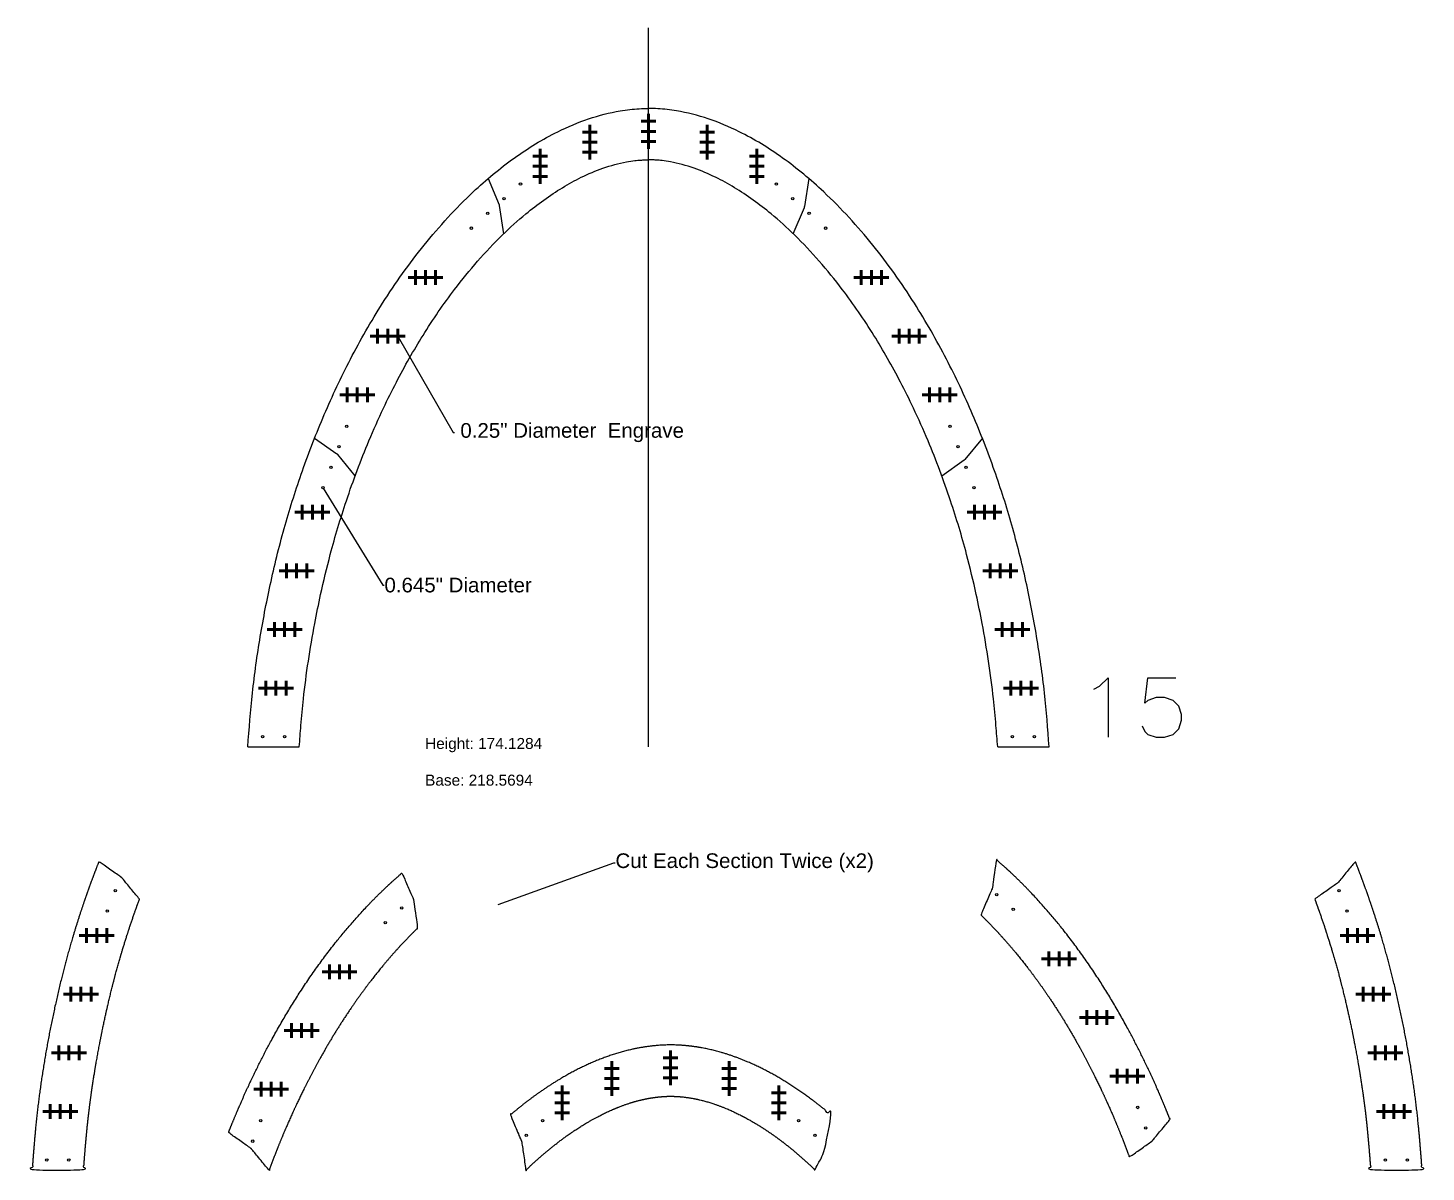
# Model space of a CAD drawing. Header units: inches. Extents: x -241 to 10083, y -1696 to 1281.
# Drawn here: x 3053.7 to 3435, y -1456.6 to -1144.5 of the extents above; entities that cross this region are included whole.
import ezdxf
from ezdxf import colors
from ezdxf.entities.mleader import LeaderData, LeaderLine
from ezdxf.math import Vec2, Vec3

# ---------------------------------------------------------------- set-up
doc = ezdxf.new("R2010")
doc.units = ezdxf.units.IN
doc.header["$MEASUREMENT"] = 0
doc.header["$PDMODE"] = 2
doc.header["$PDSIZE"] = 2
for name, color, linetype, lineweight in [('Annotation', 7, 'Continuous', 9), ('Drilling', 3, 'Continuous', 13), ('Engrave', 4, 'Continuous', 50)]:
    doc.layers.add(name, color=color, linetype=linetype, lineweight=lineweight)
doc.styles.get("Standard").update_dxf_attribs({"font": 'Arial.ttf'})

# ---------------------------------------------------------------- blocks, each defined once
blk = doc.blocks.new('*U802')
at = {"layer": 'Engrave'}
blk.add_point((0, 0), dxfattribs=at)
blk = doc.blocks.new('*U803')
at = {"layer": 'Engrave', "color": 0, "linetype": 'ByBlock', "lineweight": -2, "transparency": 16777216}
for p in [(0, 0), (2.75, 0), (5.5, 0)]:
    blk.add_blockref('*U802', p, dxfattribs=at)
blk = doc.blocks.new('*U804')
at = {"layer": 'Engrave'}
blk.add_point((0, 0), dxfattribs=at)
blk = doc.blocks.new('*U805')
at = {"layer": 'Engrave', "color": 0, "linetype": 'ByBlock', "lineweight": -2, "transparency": 16777216}
for p in [(0, 0), (2.75, 0), (5.5, 0)]:
    blk.add_blockref('*U804', p, dxfattribs=at)
blk = doc.blocks.new('*U806')
at = {"layer": 'Engrave'}
blk.add_point((0, 0), dxfattribs=at)
blk = doc.blocks.new('*U807')
at = {"layer": 'Engrave', "color": 0, "linetype": 'ByBlock', "lineweight": -2, "transparency": 16777216}
for p in [(0, 0), (2.75, 0), (5.5, 0)]:
    blk.add_blockref('*U806', p, dxfattribs=at)
blk = doc.blocks.new('*U808')
at = {"layer": 'Engrave'}
blk.add_point((0, 0), dxfattribs=at)
blk = doc.blocks.new('*U809')
at = {"layer": 'Engrave', "color": 0, "linetype": 'ByBlock', "lineweight": -2, "transparency": 16777216}
for p in [(0, 0), (2.75, 0), (5.5, 0)]:
    blk.add_blockref('*U808', p, dxfattribs=at)
blk = doc.blocks.new('*U810')
at = {"layer": 'Engrave'}
blk.add_point((0, 0), dxfattribs=at)
blk = doc.blocks.new('*U811')
at = {"layer": 'Engrave', "color": 0, "linetype": 'ByBlock', "lineweight": -2, "transparency": 16777216}
for p in [(0, 0), (2.75, 0), (5.5, 0)]:
    blk.add_blockref('*U810', p, dxfattribs=at)
blk = doc.blocks.new('*U812')
at = {"layer": 'Engrave'}
blk.add_point((0, 0), dxfattribs=at)
blk = doc.blocks.new('*U813')
at = {"layer": 'Engrave', "color": 0, "linetype": 'ByBlock', "lineweight": -2, "transparency": 16777216}
for p in [(0, 0), (2.75, 0), (5.5, 0)]:
    blk.add_blockref('*U812', p, dxfattribs=at)
blk = doc.blocks.new('*U814')
at = {"layer": 'Engrave'}
blk.add_point((0, 0), dxfattribs=at)
blk = doc.blocks.new('*U815')
at = {"layer": 'Engrave', "color": 0, "linetype": 'ByBlock', "lineweight": -2, "transparency": 16777216}
for p in [(0, 0), (2.75, 0), (5.5, 0)]:
    blk.add_blockref('*U814', p, dxfattribs=at)
blk = doc.blocks.new('*U816')
at = {"layer": 'Engrave'}
blk.add_point((0, 0), dxfattribs=at)
blk = doc.blocks.new('*U817')
at = {"layer": 'Engrave', "color": 0, "linetype": 'ByBlock', "lineweight": -2, "transparency": 16777216}
for p in [(0, 0), (2.75, 0), (5.5, 0)]:
    blk.add_blockref('*U816', p, dxfattribs=at)
blk = doc.blocks.new('*U818')
at = {"layer": 'Engrave'}
blk.add_point((0, 0), dxfattribs=at)
blk = doc.blocks.new('*U819')
at = {"layer": 'Engrave', "color": 0, "linetype": 'ByBlock', "lineweight": -2, "transparency": 16777216}
for p in [(0, 0), (2.75, 0), (5.5, 0)]:
    blk.add_blockref('*U818', p, dxfattribs=at)
blk = doc.blocks.new('*U820')
at = {"layer": 'Engrave'}
blk.add_point((0, 0), dxfattribs=at)
blk = doc.blocks.new('*U821')
at = {"layer": 'Engrave', "color": 0, "linetype": 'ByBlock', "lineweight": -2, "transparency": 16777216}
for p in [(0, 0), (2.75, 0), (5.5, 0)]:
    blk.add_blockref('*U820', p, dxfattribs=at)
blk = doc.blocks.new('*U822')
at = {"layer": 'Engrave'}
blk.add_point((0, 0), dxfattribs=at)
blk = doc.blocks.new('*U823')
at = {"layer": 'Engrave', "color": 0, "linetype": 'ByBlock', "lineweight": -2, "transparency": 16777216}
for p in [(0, 0), (2.75, 0), (5.5, 0)]:
    blk.add_blockref('*U822', p, dxfattribs=at)
blk = doc.blocks.new('*U824')
at = {"layer": 'Engrave'}
blk.add_point((0, 0), dxfattribs=at)
blk = doc.blocks.new('*U825')
at = {"layer": 'Engrave', "color": 0, "linetype": 'ByBlock', "lineweight": -2, "transparency": 16777216}
for p in [(0, 0), (2.75, 0), (5.5, 0)]:
    blk.add_blockref('*U824', p, dxfattribs=at)
blk = doc.blocks.new('*U826')
at = {"layer": 'Engrave'}
blk.add_point((0, 0), dxfattribs=at)
blk = doc.blocks.new('*U827')
at = {"layer": 'Engrave', "color": 0, "linetype": 'ByBlock', "lineweight": -2, "transparency": 16777216}
for p in [(0, 0), (2.75, 0), (5.5, 0)]:
    blk.add_blockref('*U826', p, dxfattribs=at)
blk = doc.blocks.new('*U828')
at = {"layer": 'Engrave'}
blk.add_point((0, 0), dxfattribs=at)
blk = doc.blocks.new('*U829')
at = {"layer": 'Engrave', "color": 0, "linetype": 'ByBlock', "lineweight": -2, "transparency": 16777216}
for p in [(0, 0), (2.75, 0), (5.5, 0)]:
    blk.add_blockref('*U828', p, dxfattribs=at)
blk = doc.blocks.new('*U830')
at = {"layer": 'Engrave'}
blk.add_point((0, 0), dxfattribs=at)
blk = doc.blocks.new('*U831')
at = {"layer": 'Engrave', "color": 0, "linetype": 'ByBlock', "lineweight": -2, "transparency": 16777216}
for p in [(0, 0), (2.75, 0), (5.5, 0)]:
    blk.add_blockref('*U830', p, dxfattribs=at)
blk = doc.blocks.new('*U832')
at = {"layer": 'Engrave'}
blk.add_point((0, 0), dxfattribs=at)
blk = doc.blocks.new('*U833')
at = {"layer": 'Engrave', "color": 0, "linetype": 'ByBlock', "lineweight": -2, "transparency": 16777216}
for p in [(0, 0), (2.75, 0), (5.5, 0)]:
    blk.add_blockref('*U832', p, dxfattribs=at)
blk = doc.blocks.new('*U834')
at = {"layer": 'Engrave'}
blk.add_point((0, 0), dxfattribs=at)
blk = doc.blocks.new('*U835')
at = {"layer": 'Engrave', "color": 0, "linetype": 'ByBlock', "lineweight": -2, "transparency": 16777216}
for p in [(0, 0), (2.75, 0), (5.5, 0)]:
    blk.add_blockref('*U834', p, dxfattribs=at)
blk = doc.blocks.new('*U836')
at = {"layer": 'Engrave'}
blk.add_point((0, 0), dxfattribs=at)
blk = doc.blocks.new('*U837')
at = {"layer": 'Engrave', "color": 0, "linetype": 'ByBlock', "lineweight": -2, "transparency": 16777216}
for p in [(0, 0), (2.75, 0), (5.5, 0)]:
    blk.add_blockref('*U836', p, dxfattribs=at)
blk = doc.blocks.new('*U838')
at = {"layer": 'Engrave'}
blk.add_point((0, 0), dxfattribs=at)
blk = doc.blocks.new('*U839')
at = {"layer": 'Engrave', "color": 0, "linetype": 'ByBlock', "lineweight": -2, "transparency": 16777216}
for p in [(0, 0), (2.75, 0), (5.5, 0)]:
    blk.add_blockref('*U838', p, dxfattribs=at)
blk = doc.blocks.new('*U840')
at = {"layer": 'Engrave'}
blk.add_point((0, 0), dxfattribs=at)
blk = doc.blocks.new('*U841')
at = {"layer": 'Engrave', "color": 0, "linetype": 'ByBlock', "lineweight": -2, "transparency": 16777216}
for p in [(0, 0), (2.75, 0), (5.5, 0)]:
    blk.add_blockref('*U840', p, dxfattribs=at)
blk = doc.blocks.new('*U842')
at = {"layer": 'Engrave'}
blk.add_point((0, 0), dxfattribs=at)
blk = doc.blocks.new('*U843')
at = {"layer": 'Engrave', "color": 0, "linetype": 'ByBlock', "lineweight": -2, "transparency": 16777216}
for p in [(0, 0), (2.75, 0), (5.5, 0)]:
    blk.add_blockref('*U842', p, dxfattribs=at)
blk = doc.blocks.new('*U844')
at = {"layer": 'Engrave'}
blk.add_point((0, 0), dxfattribs=at)
blk = doc.blocks.new('*U845')
at = {"layer": 'Engrave', "color": 0, "linetype": 'ByBlock', "lineweight": -2, "transparency": 16777216}
for p in [(0, 0), (2.75, 0), (5.5, 0)]:
    blk.add_blockref('*U844', p, dxfattribs=at)
blk = doc.blocks.new('*U846')
at = {"layer": 'Engrave'}
blk.add_point((0, 0), dxfattribs=at)
blk = doc.blocks.new('*U847')
at = {"layer": 'Engrave', "color": 0, "linetype": 'ByBlock', "lineweight": -2, "transparency": 16777216}
for p in [(0, 0), (2.75, 0), (5.5, 0)]:
    blk.add_blockref('*U846', p, dxfattribs=at)
blk = doc.blocks.new('*U848')
at = {"layer": 'Engrave'}
blk.add_point((0, 0), dxfattribs=at)
blk = doc.blocks.new('*U849')
at = {"layer": 'Engrave', "color": 0, "linetype": 'ByBlock', "lineweight": -2, "transparency": 16777216}
for p in [(0, 0), (2.75, 0), (5.5, 0)]:
    blk.add_blockref('*U848', p, dxfattribs=at)
blk = doc.blocks.new('*U850')
at = {"layer": 'Engrave'}
blk.add_point((0, 0), dxfattribs=at)
blk = doc.blocks.new('*U851')
at = {"layer": 'Engrave', "color": 0, "linetype": 'ByBlock', "lineweight": -2, "transparency": 16777216}
for p in [(0, 0), (2.75, 0), (5.5, 0)]:
    blk.add_blockref('*U850', p, dxfattribs=at)
blk = doc.blocks.new('*U852')
at = {"layer": 'Engrave'}
blk.add_point((0, 0), dxfattribs=at)
blk = doc.blocks.new('*U853')
at = {"layer": 'Engrave', "color": 0, "linetype": 'ByBlock', "lineweight": -2, "transparency": 16777216}
for p in [(0, 0), (2.75, 0), (5.5, 0)]:
    blk.add_blockref('*U852', p, dxfattribs=at)
blk = doc.blocks.new('*U854')
at = {"layer": 'Engrave'}
blk.add_point((0, 0), dxfattribs=at)
blk = doc.blocks.new('*U855')
at = {"layer": 'Engrave', "color": 0, "linetype": 'ByBlock', "lineweight": -2, "transparency": 16777216}
for p in [(0, 0), (2.75, 0), (5.5, 0)]:
    blk.add_blockref('*U854', p, dxfattribs=at)
blk = doc.blocks.new('*U856')
at = {"layer": 'Engrave'}
blk.add_point((0, 0), dxfattribs=at)
blk = doc.blocks.new('*U857')
at = {"layer": 'Engrave', "color": 0, "linetype": 'ByBlock', "lineweight": -2, "transparency": 16777216}
for p in [(0, 0), (2.75, 0), (5.5, 0)]:
    blk.add_blockref('*U856', p, dxfattribs=at)
blk = doc.blocks.new('*U858')
at = {"layer": 'Engrave'}
blk.add_point((0, 0), dxfattribs=at)
blk = doc.blocks.new('*U859')
at = {"layer": 'Engrave', "color": 0, "linetype": 'ByBlock', "lineweight": -2, "transparency": 16777216}
for p in [(0, 0), (2.75, 0), (5.5, 0)]:
    blk.add_blockref('*U858', p, dxfattribs=at)
blk = doc.blocks.new('*U860')
at = {"layer": 'Engrave'}
blk.add_point((0, 0), dxfattribs=at)
blk = doc.blocks.new('*U861')
at = {"layer": 'Engrave', "color": 0, "linetype": 'ByBlock', "lineweight": -2, "transparency": 16777216}
for p in [(0, 0), (2.75, 0), (5.5, 0)]:
    blk.add_blockref('*U860', p, dxfattribs=at)
blk = doc.blocks.new('*U862')
at = {"layer": 'Engrave'}
blk.add_point((0, 0), dxfattribs=at)
blk = doc.blocks.new('*U863')
at = {"layer": 'Engrave', "color": 0, "linetype": 'ByBlock', "lineweight": -2, "transparency": 16777216}
for p in [(0, 0), (2.75, 0), (5.5, 0)]:
    blk.add_blockref('*U862', p, dxfattribs=at)
blk = doc.blocks.new('*U864')
at = {"layer": 'Engrave'}
blk.add_point((0, 0), dxfattribs=at)
blk = doc.blocks.new('*U865')
at = {"layer": 'Engrave', "color": 0, "linetype": 'ByBlock', "lineweight": -2, "transparency": 16777216}
for p in [(0, 0), (2.75, 0), (5.5, 0)]:
    blk.add_blockref('*U864', p, dxfattribs=at)
blk = doc.blocks.new('*U866')
at = {"layer": 'Engrave'}
blk.add_point((0, 0), dxfattribs=at)
blk = doc.blocks.new('*U867')
at = {"layer": 'Engrave', "color": 0, "linetype": 'ByBlock', "lineweight": -2, "transparency": 16777216}
for p in [(0, 0), (2.75, 0), (5.5, 0)]:
    blk.add_blockref('*U866', p, dxfattribs=at)
blk = doc.blocks.new('*U868')
at = {"layer": 'Engrave'}
blk.add_point((0, 0), dxfattribs=at)
blk = doc.blocks.new('*U869')
at = {"layer": 'Engrave', "color": 0, "linetype": 'ByBlock', "lineweight": -2, "transparency": 16777216}
for p in [(0, 0), (2.75, 0), (5.5, 0)]:
    blk.add_blockref('*U868', p, dxfattribs=at)
blk = doc.blocks.new('*U870')
at = {"layer": 'Engrave'}
blk.add_point((0, 0), dxfattribs=at)
blk = doc.blocks.new('*U871')
at = {"layer": 'Engrave', "color": 0, "linetype": 'ByBlock', "lineweight": -2, "transparency": 16777216}
for p in [(0, 0), (2.75, 0), (5.5, 0)]:
    blk.add_blockref('*U870', p, dxfattribs=at)
blk = doc.blocks.new('*U872')
at = {"layer": 'Engrave'}
blk.add_point((0, 0), dxfattribs=at)
blk = doc.blocks.new('*U873')
at = {"layer": 'Engrave', "color": 0, "linetype": 'ByBlock', "lineweight": -2, "transparency": 16777216}
for p in [(0, 0), (2.75, 0), (5.5, 0)]:
    blk.add_blockref('*U872', p, dxfattribs=at)
blk = doc.blocks.new('*U874')
at = {"layer": 'Engrave'}
blk.add_point((0, 0), dxfattribs=at)
blk = doc.blocks.new('*U875')
at = {"layer": 'Engrave', "color": 0, "linetype": 'ByBlock', "lineweight": -2, "transparency": 16777216}
for p in [(0, 0), (2.75, 0), (5.5, 0)]:
    blk.add_blockref('*U874', p, dxfattribs=at)
blk = doc.blocks.new('*U876')
at = {"layer": 'Engrave'}
blk.add_point((0, 0), dxfattribs=at)
blk = doc.blocks.new('*U877')
at = {"layer": 'Engrave', "color": 0, "linetype": 'ByBlock', "lineweight": -2, "transparency": 16777216}
for p in [(0, 0), (2.75, 0), (5.5, 0)]:
    blk.add_blockref('*U876', p, dxfattribs=at)

msp = doc.modelspace()

# ---------------------------------------------------------------- linework, layer by layer
for p, q in [((3222.94859, -1340.60882), (3222.94859, -1144.52576)), ((3179.22879, -1185.59011), (3182.27181, -1192.72602)), ((3266.66839, -1185.59011), (3265.53449, -1193.26444)), ((3183.47512, -1200.64644), (3182.34122, -1192.97211)), ((3262.42207, -1200.64644), (3265.46508, -1193.51054)), ((3131.88061, -1256.42645), (3137.99595, -1260.72962)), ((3314.01657, -1256.42645), (3309.24686, -1262.18531)), ((3142.96033, -1266.66843), (3138.19062, -1260.90957)), ((3302.93685, -1266.66843), (3309.05219, -1262.36526)), ((3113.66392, -1340.60882), (3127.70489, -1340.60882)), ((3318.19229, -1340.60882), (3332.23327, -1340.60882))]:
    msp.add_line(p, q)
for centre, start, end in [((3181.35196, -1193.11828), 8.4047899, 23.0952101), ((3264.54523, -1193.11828), 336.9047899, 351.5952101), ((3137.42047, -1261.54744), 39.6328795, 54.8671205), ((3308.47671, -1261.54744), 305.1328795, 320.3671205)]:
    msp.add_arc(centre, 1, start, end)
for points, knots in [([(3113.66392, -1340.60882), (3114.039, -1335.70605), (3114.80975, -1325.63156), (3116.94385, -1310.56576), (3119.90761, -1295.27892), (3123.65148, -1280.17761), (3128.51897, -1264.98483), (3134.37326, -1249.83501), (3141.61541, -1234.51072), (3150.50273, -1218.91116), (3161.5107, -1203.44246), (3173.61989, -1190.15242), (3185.97586, -1179.8522), (3196.6729, -1173.2685), (3206.4947, -1169.12779), (3214.01324, -1167.18769), (3219.52468, -1166.56612), (3222.09703, -1166.48187), (3222.94859, -1166.48041)], [0, 0, 0, 0, 23.277039391, 47.830941691, 71.99307434, 96.983251011, 121.447980655, 147.482660347, 173.828769487, 201.629148903, 232.384228085, 263.544351423, 286.470078643, 308.353210649, 322.734883877, 336.803285694, 344.93505403, 348.963169752, 348.963169752, 348.963169752, 348.963169752]), ([(3332.23327, -1340.60882), (3331.85818, -1335.70605), (3331.08744, -1325.63156), (3328.95333, -1310.56576), (3325.98957, -1295.27892), (3322.2457, -1280.17761), (3317.37822, -1264.98483), (3311.52392, -1249.83501), (3304.28177, -1234.51072), (3295.39445, -1218.91116), (3284.38648, -1203.44246), (3272.2773, -1190.15242), (3259.92132, -1179.8522), (3249.22429, -1173.2685), (3239.40249, -1169.12779), (3231.88394, -1167.18769), (3226.3725, -1166.56612), (3223.80015, -1166.48187), (3222.94859, -1166.48041)], [0, 0, 0, 0, 23.277039391, 47.830941691, 71.99307434, 96.983251011, 121.447980655, 147.482660347, 173.828769487, 201.629148903, 232.384228085, 263.544351423, 286.470078643, 308.353210649, 322.734883877, 336.803285694, 344.93505403, 348.963169752, 348.963169752, 348.963169752, 348.963169752]), ([(3127.70489, -1340.60882), (3127.85614, -1338.63639), (3128.0074, -1336.68793), (3128.37377, -1332.30918), (3128.59501, -1329.89465), (3129.21854, -1324.10175), (3129.6681, -1320.6753), (3130.70777, -1313.80459), (3131.29641, -1310.35963), (3132.44125, -1304.30837), (3132.97394, -1301.69165), (3134.34873, -1295.38774), (3135.22333, -1291.72343), (3136.82881, -1285.63813), (3137.51626, -1283.1971), (3138.97993, -1278.32317), (3139.75441, -1275.89256), (3141.49638, -1270.70531), (3142.47531, -1267.94799), (3144.52017, -1262.49549), (3145.58865, -1259.79586), (3147.9663, -1254.11974), (3149.29106, -1251.14807), (3151.81143, -1245.82712), (3152.9828, -1243.46855), (3156.4711, -1236.76335), (3158.8846, -1232.50021), (3164.15156, -1224.042), (3167.02662, -1219.85311), (3172.09992, -1213.18888), (3174.1928, -1210.61603), (3178.51903, -1205.67233), (3180.75523, -1203.29927), (3185.15349, -1199.00628), (3187.30071, -1197.06458), (3191.10539, -1193.91534), (3192.73891, -1192.65055), (3197.7294, -1189.06426), (3201.15105, -1186.97094), (3206.57349, -1184.31176), (3208.52733, -1183.48321), (3212.65706, -1182.02931), (3214.83071, -1181.43952), (3217.71731, -1180.91257), (3218.47712, -1180.79884), (3219.76191, -1180.64897), (3220.2845, -1180.59985), (3221.20915, -1180.534), (3221.61165, -1180.5124), (3222.32414, -1180.48733), (3222.63987, -1180.48125), (3222.94859, -1180.48045)], [1.693775354, 1.693775354, 1.693775354, 1.693775354, 11.099209306, 11.099209306, 23.104862456, 23.104862456, 40.41899569, 40.41899569, 57.733128925, 57.733128925, 70.988032234, 70.988032234, 89.761631213, 89.761631213, 102.549174773, 102.549174773, 115.336718334, 115.336718334, 129.91600018, 129.91600018, 144.495282026, 144.495282026, 160.917040963, 160.917040963, 174.203004066, 174.203004066, 199.078127201, 199.078127201, 225.175747097, 225.175747097, 242.325442327, 242.325442327, 259.475137556, 259.475137556, 274.948885345, 274.948885345, 286.227465541, 286.227465541, 308.784625932, 308.784625932, 321.400369219, 321.400369219, 335.463754476, 335.463754476, 340.536684097, 340.536684097, 344.014974586, 344.014974586, 346.69446232, 346.69446232, 348.905891904, 348.905891904, 348.905891904, 348.905891904]), ([(3318.19229, -1340.60882), (3318.04104, -1338.63639), (3317.88979, -1336.68793), (3317.52341, -1332.30918), (3317.30217, -1329.89465), (3316.67865, -1324.10175), (3316.22908, -1320.6753), (3315.18942, -1313.80459), (3314.60077, -1310.35963), (3313.45594, -1304.30837), (3312.92324, -1301.69165), (3311.54846, -1295.38774), (3310.67385, -1291.72343), (3309.06838, -1285.63813), (3308.38092, -1283.1971), (3306.91726, -1278.32317), (3306.14277, -1275.89256), (3304.4008, -1270.70531), (3303.42188, -1267.94799), (3301.37702, -1262.49549), (3300.30853, -1259.79586), (3297.93088, -1254.11974), (3296.60613, -1251.14807), (3294.08575, -1245.82712), (3292.91438, -1243.46855), (3289.42608, -1236.76335), (3287.01258, -1232.50021), (3281.74563, -1224.042), (3278.87056, -1219.85311), (3273.79727, -1213.18888), (3271.70438, -1210.61603), (3267.37816, -1205.67233), (3265.14196, -1203.29927), (3260.74369, -1199.00628), (3258.59647, -1197.06458), (3254.79179, -1193.91534), (3253.15828, -1192.65055), (3248.16779, -1189.06426), (3244.74613, -1186.97094), (3239.3237, -1184.31176), (3237.36985, -1183.48321), (3233.24013, -1182.02931), (3231.06647, -1181.43952), (3228.17987, -1180.91257), (3227.42006, -1180.79884), (3226.13527, -1180.64897), (3225.61268, -1180.59985), (3224.68803, -1180.534), (3224.28553, -1180.5124), (3223.57305, -1180.48733), (3223.25732, -1180.48125), (3222.94859, -1180.48045)], [1.693775354, 1.693775354, 1.693775354, 1.693775354, 11.099209306, 11.099209306, 23.104862456, 23.104862456, 40.41899569, 40.41899569, 57.733128925, 57.733128925, 70.988032234, 70.988032234, 89.761631213, 89.761631213, 102.549174773, 102.549174773, 115.336718334, 115.336718334, 129.91600018, 129.91600018, 144.495282026, 144.495282026, 160.917040963, 160.917040963, 174.203004066, 174.203004066, 199.078127201, 199.078127201, 225.175747097, 225.175747097, 242.325442327, 242.325442327, 259.475137556, 259.475137556, 274.948885345, 274.948885345, 286.227465541, 286.227465541, 308.784625932, 308.784625932, 321.400369219, 321.400369219, 335.463754476, 335.463754476, 340.536684097, 340.536684097, 344.014974586, 344.014974586, 346.69446232, 346.69446232, 348.905891904, 348.905891904, 348.905891904, 348.905891904])]:
    msp.add_open_spline(points, degree=3, knots=knots)
for points, weights, knots in [([(3084.13033, -1382.135), (3083.30125, -1384.38834), (3082.50255, -1386.65976), (3080.92442, -1391.35913), (3080.14993, -1393.78974), (3078.68627, -1398.66368), (3077.99881, -1401.1047), (3076.39333, -1407.19), (3075.51873, -1410.85432), (3074.14395, -1417.15822), (3073.61125, -1419.77494), (3072.46641, -1425.8262), (3071.87777, -1429.27116), (3070.83811, -1436.14187), (3070.38854, -1439.56833), (3069.76501, -1445.36122), (3069.54378, -1447.77575), (3069.1774, -1452.1545), (3069.02614, -1454.10296), (3068.8749, -1456.07539), (3064.19457, -1456.07539), (3059.51424, -1456.07539), (3054.83392, -1456.07539), (3055.209, -1451.17262), (3055.97975, -1441.09813), (3058.11386, -1426.03233), (3061.07761, -1410.74549), (3064.82148, -1395.64418), (3068.97915, -1382.66694), (3071.88692, -1374.84607), (3073.05061, -1371.89302), (3075.08906, -1373.32741), (3077.1275, -1374.7618), (3079.16595, -1376.19619), (3079.23865, -1376.24735), (3079.30392, -1376.30769), (3079.36062, -1376.37615), (3080.95052, -1378.29577), (3082.54043, -1380.21538), (3084.13033, -1382.135)], [1, 1, 1, 1, 1, 1, 1, 1, 1, 1, 1, 1, 1, 1, 1, 1, 1, 1, 1, 1, 1, 1, 1, 1, 1, 1, 1, 1, 1, 1, 1, 1, 1, 1, 0.994117317725, 0.994117317725, 1, 1, 1, 1], [0, 0, 0, 0, 12.005369729, 12.005369729, 24.79291329, 24.79291329, 37.58045685, 37.58045685, 56.354055829, 56.354055829, 69.608959138, 69.608959138, 86.923092372, 86.923092372, 104.237225607, 104.237225607, 116.242878757, 116.242878757, 125.648312709, 125.648312709, 125.648312709, 126.648312709, 126.648312709, 126.648312709, 149.9253521, 174.4792544, 198.641387049, 223.63156372, 248.096293364, 263.122438118, 263.122438118, 263.122438118, 264.122438118, 264.122438118, 264.122438118, 264.388325782, 264.388325782, 264.388325782, 265.388325782, 265.388325782, 265.388325782, 265.388325782]), ([(3360.23241, -1448.1796), (3358.19397, -1449.61399), (3356.15552, -1451.04838), (3354.11708, -1452.48277), (3353.93933, -1451.99966), (3353.76018, -1451.51739), (3352.55724, -1448.30982), (3351.48876, -1445.6102), (3349.1111, -1439.93408), (3347.78635, -1436.96241), (3345.26598, -1431.64146), (3344.09461, -1429.28288), (3340.60631, -1422.57769), (3338.19281, -1418.31455), (3332.92585, -1409.85634), (3330.05079, -1405.66745), (3324.97749, -1399.00322), (3322.88461, -1396.43036), (3318.55838, -1391.48667), (3316.32218, -1389.11361), (3313.8744, -1386.72442), (3313.73847, -1386.5924), (3313.60229, -1386.46078), (3314.61663, -1384.08215), (3315.63097, -1381.70351), (3316.64531, -1379.32488), (3316.67892, -1379.24604), (3316.70219, -1379.16356), (3316.71471, -1379.07878), (3317.09268, -1376.52067), (3317.47065, -1373.96256), (3317.84861, -1371.40445), (3319.2354, -1372.5894), (3325.49777, -1378.20597), (3335.56671, -1389.2568), (3346.57467, -1404.72549), (3355.462, -1420.32506), (3361.34695, -1432.77754), (3364.34424, -1440.0773), (3365.1968, -1442.24079), (3363.60689, -1444.16041), (3362.01699, -1446.08003), (3360.42708, -1447.99964), (3360.37038, -1448.0681), (3360.30511, -1448.12844), (3360.23241, -1448.1796)], [1, 1, 1, 1, 1, 1, 1, 1, 1, 1, 1, 1, 1, 1, 1, 1, 1, 1, 1, 1, 1, 1, 1, 1, 1, 1, 0.994529247748, 0.994529247748, 1, 1, 1, 1, 1, 1, 1, 1, 1, 1, 1, 1, 1, 1, 1, 0.994117317725, 0.994117317725, 1], [0, 0, 0, 0, 1, 1, 1, 3.573912117, 3.573912117, 18.153193964, 18.153193964, 34.5749529, 34.5749529, 47.860916003, 47.860916003, 72.736039138, 72.736039138, 98.833659035, 98.833659035, 115.983354264, 115.983354264, 133.133049493, 133.133049493, 134.139364861, 134.139364861, 134.139364861, 135.139364861, 135.139364861, 135.139364861, 135.395761061, 135.395761061, 135.395761061, 136.395761061, 136.395761061, 136.395761061, 145.026809056, 176.186932393, 206.942011576, 234.742390991, 261.088500132, 272.09703507, 272.09703507, 272.09703507, 273.09703507, 273.09703507, 273.09703507, 273.362922734, 273.362922734, 273.362922734, 273.362922734]), ([(3404.72171, -1382.25535), (3405.53497, -1384.4692), (3406.31885, -1386.70026), (3407.88338, -1391.35913), (3408.65787, -1393.78974), (3410.12153, -1398.66367), (3410.80899, -1401.1047), (3412.41446, -1407.19), (3413.28907, -1410.85431), (3414.66385, -1417.15822), (3415.19655, -1419.77493), (3416.34138, -1425.8262), (3416.93003, -1429.27116), (3417.96969, -1436.14187), (3418.41926, -1439.56832), (3419.04278, -1445.36122), (3419.26402, -1447.77575), (3419.6304, -1452.15449), (3419.78165, -1454.10295), (3419.9329, -1456.07539), (3424.61323, -1456.07539), (3429.29355, -1456.07539), (3433.97388, -1456.07539), (3433.59879, -1451.17262), (3432.82805, -1441.09813), (3430.69394, -1426.03233), (3427.73018, -1410.74548), (3423.98631, -1395.64418), (3419.82864, -1382.66694), (3416.92088, -1374.84607), (3415.75718, -1371.89301), (3414.16728, -1373.81263), (3412.57737, -1375.73225), (3410.98747, -1377.65187), (3410.93077, -1377.72033), (3410.86549, -1377.78067), (3410.7928, -1377.83183), (3408.75435, -1379.26622), (3406.71591, -1380.70061), (3404.67746, -1382.135)], [1, 1, 1, 1, 1, 1, 1, 1, 1, 1, 1, 1, 1, 1, 1, 1, 1, 1, 1, 1, 1, 1, 1, 1, 1, 1, 1, 1, 1, 1, 1, 1, 1, 1, 0.994117317725, 0.994117317725, 1, 1, 1, 1], [0, 0, 0, 0, 11.791671263, 11.791671263, 24.579214824, 24.579214824, 37.366758384, 37.366758384, 56.140357363, 56.140357363, 69.395260672, 69.395260672, 86.709393907, 86.709393907, 104.023527141, 104.023527141, 116.029180291, 116.029180291, 125.434614243, 125.434614243, 125.434614243, 126.434614243, 126.434614243, 126.434614243, 149.711653634, 174.265555934, 198.427688583, 223.417865255, 247.882594898, 262.908739652, 262.908739652, 262.908739652, 263.908739652, 263.908739652, 263.908739652, 264.174627316, 264.174627316, 264.174627316, 265.174627316, 265.174627316, 265.174627316, 265.174627316]), ([(3114.51381, -1450.13658), (3114.58651, -1450.18774), (3114.65179, -1450.24808), (3114.70849, -1450.31654), (3116.29839, -1452.23616), (3117.88829, -1454.15578), (3119.4782, -1456.0754), (3119.65595, -1455.59229), (3119.8351, -1455.11001), (3121.03804, -1451.90245), (3122.10652, -1449.20282), (3124.48417, -1443.5267), (3125.80893, -1440.55503), (3128.3293, -1435.23408), (3129.50067, -1432.87551), (3132.98897, -1426.17031), (3135.40247, -1421.90718), (3140.66942, -1413.44897), (3143.54449, -1409.26008), (3148.61778, -1402.59585), (3150.71067, -1400.02299), (3155.03689, -1395.07929), (3157.2731, -1392.70624), (3159.72087, -1390.31705), (3159.8568, -1390.18502), (3159.99299, -1390.05341), (3159.61502, -1387.49529), (3159.23705, -1384.93718), (3158.85909, -1382.37907), (3158.84656, -1382.29429), (3158.8233, -1382.21181), (3158.78968, -1382.13298), (3157.77534, -1379.75434), (3156.761, -1377.37571), (3155.74666, -1374.99707), (3154.35988, -1376.18202), (3148.0975, -1381.79859), (3138.02857, -1392.84942), (3127.0206, -1408.31812), (3118.13328, -1423.91768), (3112.24833, -1436.37016), (3109.25104, -1443.66993), (3108.39848, -1445.83341), (3110.43693, -1447.2678), (3112.47537, -1448.70219), (3114.51381, -1450.13658)], [1, 0.994117317725, 0.994117317725, 1, 1, 1, 1, 1, 1, 1, 1, 1, 1, 1, 1, 1, 1, 1, 1, 1, 1, 1, 1, 1, 1, 1, 1, 1, 1, 0.994529247748, 0.994529247748, 1, 1, 1, 1, 1, 1, 1, 1, 1, 1, 1, 1, 1, 1, 1], [0, 0, 0, 0, 0.265887665, 0.265887665, 0.265887665, 1.265887665, 1.265887665, 1.265887665, 3.839799782, 3.839799782, 18.419081628, 18.419081628, 34.840840565, 34.840840565, 48.126803668, 48.126803668, 73.001926802, 73.001926802, 99.099546699, 99.099546699, 116.249241929, 116.249241929, 133.398937158, 133.398937158, 134.405252525, 134.405252525, 134.405252525, 135.405252525, 135.405252525, 135.405252525, 135.661648725, 135.661648725, 135.661648725, 136.661648725, 136.661648725, 136.661648725, 145.29269672, 176.452820058, 207.20789924, 235.008278656, 261.354387796, 272.362922734, 272.362922734, 272.362922734, 273.362922734, 273.362922734, 273.362922734, 273.362922734]), ([(3188.38246, -1448.40106), (3188.36993, -1448.31628), (3188.34667, -1448.2338), (3188.31305, -1448.15497), (3187.29871, -1445.77633), (3186.28437, -1443.3977), (3185.27004, -1441.01906), (3187.56681, -1439.05656), (3193.57693, -1434.32113), (3202.71414, -1428.69746), (3212.53594, -1424.55674), (3220.05449, -1422.61664), (3225.56592, -1421.99507), (3228.13827, -1421.91083), (3228.98983, -1421.90937), (3229.84139, -1421.91083), (3232.41374, -1421.99507), (3237.92518, -1422.61664), (3245.44373, -1424.55674), (3255.26553, -1428.69746), (3264.40274, -1434.32113), (3270.41285, -1439.05656), (3272.70963, -1441.01906), (3272.33166, -1443.57717), (3271.9537, -1446.13529), (3271.57573, -1448.6934), (3271.5632, -1448.77818), (3271.53994, -1448.86066), (3271.50632, -1448.93949), (3270.49198, -1451.31813), (3269.47765, -1453.69676), (3268.46331, -1456.0754), (3266.50542, -1454.18319), (3264.4946, -1452.37508), (3260.83303, -1449.3443), (3259.19952, -1448.0795), (3254.20903, -1444.49321), (3250.78737, -1442.39989), (3245.36494, -1439.74071), (3243.41109, -1438.91216), (3239.28137, -1437.45827), (3237.10772, -1436.86847), (3234.22111, -1436.34152), (3233.4613, -1436.2278), (3232.17651, -1436.07792), (3231.65392, -1436.0288), (3230.72927, -1435.96296), (3230.32677, -1435.94135), (3229.61429, -1435.91628), (3229.29856, -1435.9102), (3228.98983, -1435.9094), (3228.68111, -1435.9102), (3228.36538, -1435.91628), (3227.65289, -1435.94135), (3227.25039, -1435.96296), (3226.32574, -1436.0288), (3225.80315, -1436.07792), (3224.51836, -1436.2278), (3223.75856, -1436.34152), (3220.87195, -1436.86847), (3218.6983, -1437.45827), (3214.56858, -1438.91216), (3212.61473, -1439.74071), (3207.1923, -1442.39989), (3203.77064, -1444.49321), (3198.78015, -1448.0795), (3197.14663, -1449.3443), (3193.48507, -1452.37508), (3191.47424, -1454.18319), (3189.51636, -1456.0754), (3189.13839, -1453.51729), (3188.76042, -1450.95918), (3188.38246, -1448.40106)], [1, 0.994529247748, 0.994529247748, 1, 1, 1, 1, 1, 1, 1, 1, 1, 1, 1, 1, 1, 1, 1, 1, 1, 1, 1, 1, 1, 1, 1, 0.994529247748, 0.994529247748, 1, 1, 1, 1, 1, 1, 1, 1, 1, 1, 1, 1, 1, 1, 1, 1, 1, 1, 1, 1, 1, 1, 1, 1, 1, 1, 1, 1, 1, 1, 1, 1, 1, 1, 1, 1, 1, 1, 1, 1, 1, 1, 1, 1, 1], [0, 0, 0, 0, 0.2563962, 0.2563962, 0.2563962, 1.2563962, 1.2563962, 1.2563962, 15.551075425, 37.434207431, 51.81588066, 65.884282477, 74.016050813, 78.044166534, 78.044166534, 78.044166534, 82.072282256, 90.204050592, 104.272452409, 118.654125638, 140.537257644, 154.831936869, 154.831936869, 154.831936869, 155.831936869, 155.831936869, 155.831936869, 156.088333069, 156.088333069, 156.088333069, 157.088333069, 157.088333069, 157.088333069, 171.55576549, 171.55576549, 182.834345686, 182.834345686, 205.391506077, 205.391506077, 218.007249364, 218.007249364, 232.070634622, 232.070634622, 237.143564242, 237.143564242, 240.621854732, 240.621854732, 243.301342465, 243.301342465, 245.51277205, 245.51277205, 245.51277205, 247.724201634, 247.724201634, 250.403689368, 250.403689368, 253.881979857, 253.881979857, 258.954909478, 258.954909478, 273.018294735, 273.018294735, 285.634038022, 285.634038022, 308.191198413, 308.191198413, 319.469778609, 319.469778609, 333.93721103, 333.93721103, 333.93721103, 334.93721103, 334.93721103, 334.93721103, 334.93721103])]:
    msp.add_rational_spline(points, weights, degree=3, knots=knots)
at = {"layer": 'Annotation'}
for points in [[(3344.44572, -1324.86279), (3345.98896, -1324.09117), (3348.30382, -1321.77631), (3348.30382, -1337.98032)], [(3357.56325, -1334.89384), (3358.33487, -1336.43708), (3359.10649, -1337.2087), (3361.42135, -1337.98032), (3363.73621, -1337.98032), (3366.05106, -1337.2087), (3367.5943, -1335.66546), (3368.36592, -1333.3506), (3368.36592, -1331.80736), (3367.5943, -1329.4925), (3366.05106, -1327.94927), (3363.73621, -1327.17765), (3361.42135, -1327.17765), (3359.10649, -1327.94927), (3358.33487, -1328.72089), (3359.10649, -1321.77631), (3366.82268, -1321.77631)]]:
    msp.add_lwpolyline(points, dxfattribs=at)
at = {"layer": 'Drilling'}
for centre in [(3188.04679, -1187.10337), (3257.85039, -1187.10337), (3183.58357, -1191.11331), (3262.31362, -1191.11331), (3179.12034, -1195.12325), (3266.77684, -1195.12325), (3174.65712, -1199.13319), (3271.24007, -1199.13319), (3140.67456, -1253.15632), (3305.22262, -1253.15632), (3138.50517, -1258.7504), (3307.39202, -1258.7504), (3136.33577, -1264.34448), (3309.56141, -1264.34448), (3134.16638, -1269.93856), (3311.7308, -1269.93856), (3117.6844, -1337.85882), (3123.6844, -1337.85882), (3322.21278, -1337.85882), (3328.21278, -1337.85882), (3077.50578, -1379.81105), (3411.30202, -1379.81105), (3317.95706, -1380.93759), (3075.33638, -1385.40513), (3155.63821, -1384.53021), (3322.42029, -1384.94753), (3413.47141, -1385.40513), (3151.17499, -1388.54015), (3356.40285, -1438.97066), (3117.19243, -1442.56328), (3194.08804, -1442.53232), (3263.89163, -1442.53232), (3358.57224, -1444.56474), (3115.02304, -1448.15736), (3189.62481, -1446.54226), (3268.35486, -1446.54226), (3058.85441, -1453.32539), (3064.85441, -1453.32539), (3423.95339, -1453.32539), (3429.95339, -1453.32539)]:
    msp.add_circle(centre, 0.3225, dxfattribs=at)

# ---------------------------------------------------------------- block references
at = {"layer": 'Engrave', "rotation": 270}
for name, p in [('*U817', (3222.94859, -1169.98042)), ('*U819', (3206.94859, -1172.90732)), ('*U815', (3193.39796, -1179.50247)), ('*U857', (3228.98983, -1425.40937)), ('*U859', (3212.98983, -1428.33627)), ('*U855', (3199.43921, -1434.93143))]:
    msp.add_blockref(name, p, dxfattribs=at)
at = {"layer": 'Engrave', "xscale": -1, "rotation": 90}
for name, p in [('*U837', (3238.94859, -1172.90732)), ('*U835', (3252.49922, -1179.50247)), ('*U863', (3244.98983, -1428.33627)), ('*U861', (3258.54046, -1434.93143))]:
    msp.add_blockref(name, p, dxfattribs=at)
at = {"layer": 'Engrave'}
for name, p in [('*U813', (3159.40302, -1212.60882)), ('*U811', (3149.08064, -1228.60882)), ('*U809', (3140.77259, -1244.60882)), ('*U807', (3128.53457, -1276.60882)), ('*U821', (3124.24082, -1292.60882)), ('*U805', (3120.96403, -1308.60882)), ('*U803', (3118.61029, -1324.60882)), ('*U845', (3069.70457, -1392.07539)), ('*U853', (3135.92089, -1402.01578)), ('*U847', (3065.41082, -1408.07539)), ('*U851', (3125.59851, -1418.01578)), ('*U843', (3062.13403, -1424.07539)), ('*U849', (3117.29046, -1434.01578)), ('*U841', (3059.78029, -1440.07539))]:
    msp.add_blockref(name, p, dxfattribs=at)
at = {"layer": 'Engrave', "xscale": -1}
for name, p in [('*U833', (3286.49416, -1212.60882)), ('*U831', (3296.81654, -1228.60882)), ('*U829', (3305.12459, -1244.60882)), ('*U827', (3317.36262, -1276.60882)), ('*U839', (3321.65637, -1292.60882)), ('*U825', (3324.93316, -1308.60882)), ('*U823', (3327.28689, -1324.60882)), ('*U875', (3419.10323, -1392.07539)), ('*U869', (3337.67439, -1398.42316)), ('*U877', (3423.39698, -1408.07539)), ('*U867', (3347.99677, -1414.42316)), ('*U873', (3426.67377, -1424.07539)), ('*U865', (3356.30482, -1430.42316)), ('*U871', (3429.0275, -1440.07539))]:
    msp.add_blockref(name, p, dxfattribs=at)

# ---------------------------------------------------------------- texts
at = {"layer": 'Annotation', "insert": (3162.034, -1338.18426), "char_height": 3, "attachment_point": 1}
msp.add_mtext_dynamic_manual_height_columns('Height: 174.1284\\P \\PBase: 218.5694', width=45.2101633, gutter_width=1, heights=[0], dxfattribs=at)

# ---------------------------------------------------------------- leaders
at = {"layer": 'Annotation'}
ml = msp.add_multileader_mtext('Standard', dxfattribs=at)
ml.set_content('\\A1; 0.25" Diameter  Engrave', color=256)
ml.set_leader_properties()
ml.build(insert=Vec2(0, 0))
ml.multileader.update_dxf_attribs({"text_right_attachment_type": 6, "dogleg_length": 0.36, "arrow_head_size": 0.18})
ctx = ml.context
ctx.base_point, ctx.arrow_head_size, ctx.landing_gap_size, ctx.plane_origin = Vec3(3170.00066, -1254.87303), 0.18, 0.09, Vec3(3295.18944, -1275.57559)
ctx.right_attachment = 6
notes = []
notes.append((ctx, [(1, (1, 1, 0), (3169.64066, -1254.87303), (1, 0), 0.36, [(0, [(3154.58064, -1228.60882)], 0, [])])]))
ctx.mtext.insert, ctx.mtext.flow_direction = Vec3(3170.09066, -1252.30005), 5
ml = msp.add_multileader_mtext('Standard', dxfattribs=at)
ml.set_content('\\A1;0.645" Diameter', color=256)
ml.set_leader_properties()
ml.build(insert=Vec2(0, 0))
ml.multileader.update_dxf_attribs({"text_right_attachment_type": 6, "dogleg_length": 0.36, "arrow_head_size": 0.18})
ctx = ml.context
ctx.base_point, ctx.arrow_head_size, ctx.landing_gap_size, ctx.plane_origin = Vec3(3150.84976, -1296.49888), 0.18, 0.09, Vec3(3276.03854, -1317.20144)
ctx.right_attachment = 6
notes.append((ctx, [(1, (1, 1, 0), (3150.48976, -1296.49888), (1, 0), 0.36, [(0, [(3134.16638, -1269.93856)], 0, [])])]))
ctx.mtext.insert, ctx.mtext.flow_direction = Vec3(3150.93976, -1294.4716), 5
ml = msp.add_multileader_mtext('Standard', dxfattribs=at)
ml.set_content('\\A1;Cut Each Section Twice (x2) ', color=256)
ml.set_leader_properties()
ml.build(insert=Vec2(0, 0))
ml.multileader.update_dxf_attribs({"text_right_attachment_type": 6, "dogleg_length": 0.36, "arrow_head_size": 0.18})
ctx = ml.context
ctx.base_point, ctx.arrow_head_size, ctx.landing_gap_size, ctx.plane_origin = Vec3(3213.84901, -1372.20184), 0.18, 0.09, Vec3(3349.38814, -1407.44123)
ctx.right_attachment = 6
notes.append((ctx, [(1, (1, 1, 0), (3213.48901, -1372.20184), (1, 0), 0.36, [(0, [(3181.8164, -1383.65956)], 0, [])])]))
ctx.mtext.insert, ctx.mtext.flow_direction = Vec3(3213.93901, -1369.65614), 5
for ctx, leaders in notes:
    for number, flags, end, landing, length, lines in leaders:
        leader = LeaderData()
        leader.index, (leader.has_last_leader_line, leader.has_dogleg_vector, leader.attachment_direction) = number, flags
        leader.last_leader_point, leader.dogleg_vector, leader.dogleg_length = Vec3(end), Vec3(landing), length
        for number, points, colour, breaks in lines:
            line = LeaderLine()
            line.index, line.vertices, line.color, line.breaks = number, Vec3.list(points), colors.encode_raw_color(colour), breaks
            leader.lines.append(line)
        ctx.leaders.append(leader)

doc.saveas('drawing.dxf')
